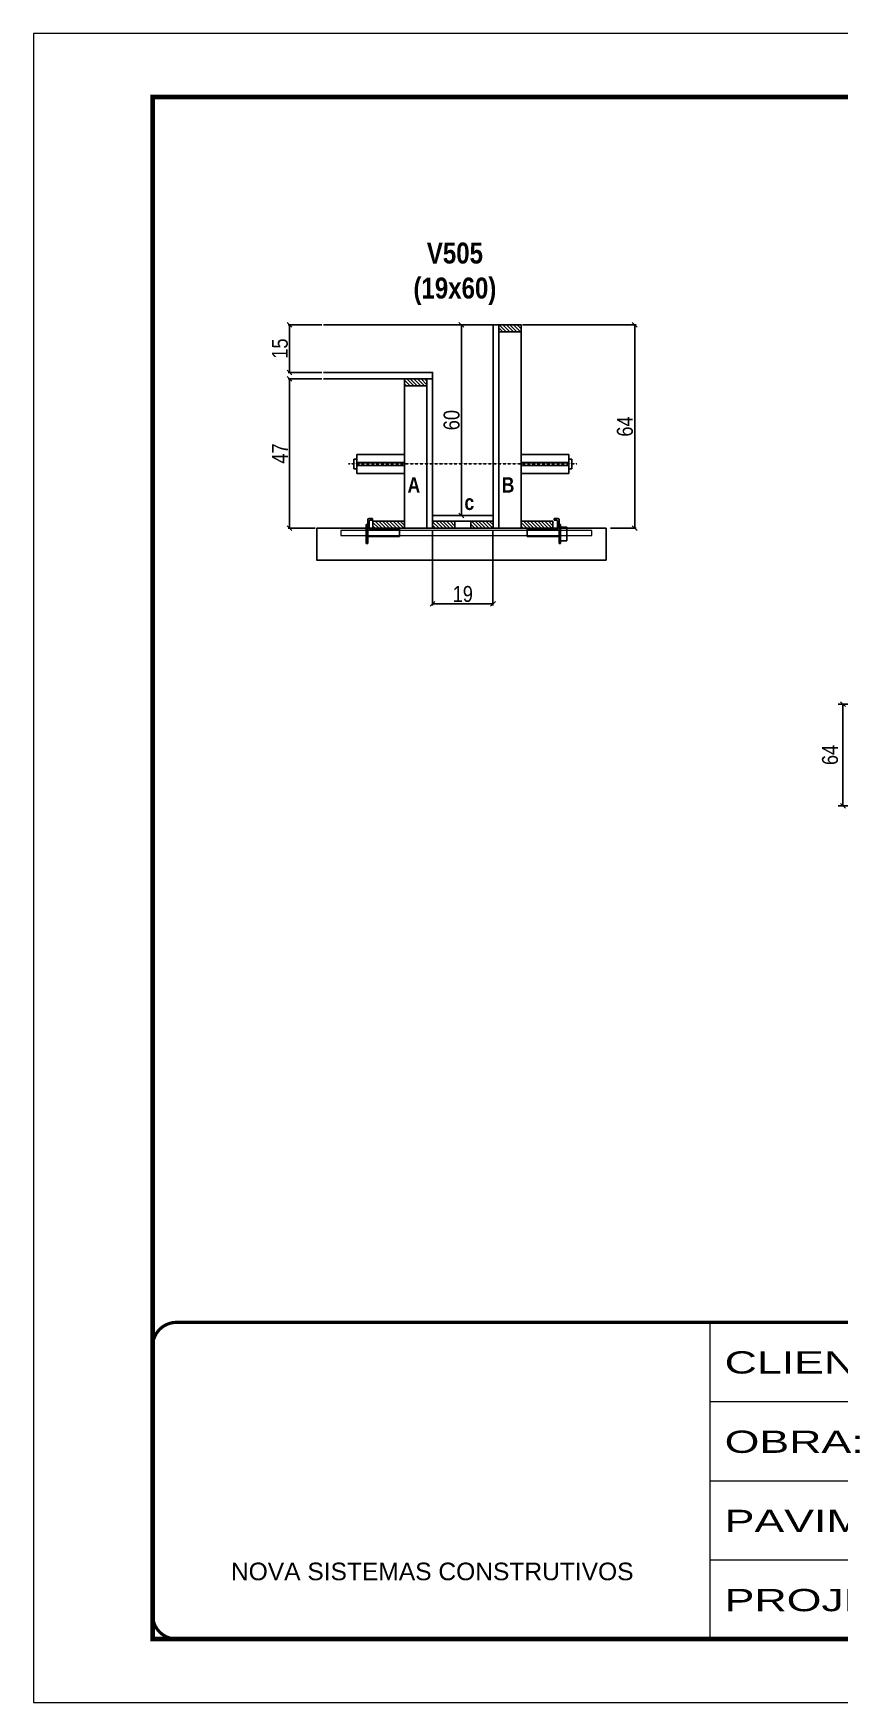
# Model space of a CAD drawing. Extents: x 3309 to 9590, y -2522 to 14608.
# Drawn here: x 6493 to 7000, y 12409 to 13459 of the extents above; entities that cross this region are included whole.
import ezdxf

# ---------------------------------------------------------------- set-up
doc = ezdxf.new("R2010")
doc.units = 0
for name, pattern in [('CONTINUO', [0]), ('DASHED', [0.75, 0.5, -0.25]), ('HIDDEN', [0.375, 0.25, -0.125])]:
    doc.linetypes.add(name, pattern=pattern)
for name, color, linetype in [('barrote', 251, 'Continuous'), ('COTA', 241, 'Continuous'), ('detalhes', 4, 'Continuous'), ('NOMENCLATURA', 7, 'Continuous'), ('Painéis', 200, 'Continuous'), ('presilha', 1, 'Continuous'), ('SARR_2.2x10', 60, 'Continuous'), ('SARR_2.2x7', 40, 'Continuous'), ('SARR_3.5x7', 81, 'Continuous'), ('TENSOR', 3, 'Continuous')]:
    doc.layers.add(name, color=color, linetype=linetype)
for name, color, linetype, lineweight in [('CONCRETO', 251, 'Continuous', 25), ('Folhas', 255, 'Continuous', 9), ('SARRAFO DE PRESSAO', 251, 'DASHED', 9), ('SCO-___-LAJ', 2, 'Continuous', 0)]:
    doc.layers.add(name, color=color, linetype=linetype, lineweight=lineweight)
doc.styles.add('ARIAL', font='arial.ttf')
doc.styles.add('COTA TECNICA', font='techl___.ttf', dxfattribs={"height": 10})
doc.styles.add('COTA TECNICA 2X', font='techl___.ttf', dxfattribs={"height": 10})
doc.styles.add('TECNICA', font='techb___.ttf', dxfattribs={"height": 10})
doc.styles.add('Tecnologia', font='')
doc.styles.get('Tecnologia').set_extended_font_data('Forgotten Futurist')
doc.dimstyles.new('PAINEL', dxfattribs={"dimtxt": 10, "dimasz": 3, "dimexe": 3, "dimexo": 3, "dimgap": 3, "dimtad": 1, "dimdec": 1, "dimzin": 12, "dimdsep": 46, "dimtxsty": 'COTA TECNICA', "dimblk1": 'OBLIQUE', "dimblk2": 'OBLIQUE', "dimsah": 1, "dimcen": 0.9, "dimclrd": 4, "dimclre": 4, "dimclrt": 240, "dimadec": 1, "dimazin": 3, "dimtfac": 1, "dimtdec": 1, "dimtmove": 0, "dimatfit": 3, "dimfxl": 1, "dimtolj": 1, "dimtzin": 12, "dimarcsym": 0})
doc.dimstyles.new('SECAO', dxfattribs={"dimscale": 0.333333, "dimtxt": 5, "dimasz": 9, "dimexe": 3, "dimexo": 3, "dimgap": 3, "dimtad": 1, "dimdec": 1, "dimlfac": 0.5, "dimzin": 12, "dimdsep": 46, "dimtxsty": 'COTA TECNICA 2X', "dimblk1": 'OBLIQUE', "dimblk2": 'OBLIQUE', "dimsah": 1, "dimcen": 0.9, "dimclrd": 4, "dimclre": 4, "dimclrt": 240, "dimadec": 1, "dimazin": 3, "dimtfac": 1, "dimtdec": 1, "dimtmove": 0, "dimatfit": 3, "dimfxl": 1, "dimtolj": 1, "dimtzin": 12, "dimarcsym": 0})
pattern_1 = [(135, (39979.4781, -110364.1634), (-1.122532015, -1.122532015), [])]

# ---------------------------------------------------------------- blocks, each defined once
blk = doc.blocks.new('9999999999')
at = {"color": 30, "linetype": 'CONTINUO'}
for p, q in [((98564.6, 34230.2), (98564.6, 34429.4)), ((98564.6, 34379.6), (99584, 34379.6)), ((98564.6, 34329.8), (99488, 34329.8)), ((98564.6, 34280), (99488, 34280))]:
    blk.add_line(p, q, dxfattribs=at)
at = {"color": 30, "linetype": 'CONTINUO', "const_width": 2}
blk.add_lwpolyline([(99584, 34230.2), (99584, 34414.4, 0.414214), (99569, 34429.4), (98229, 34429.4, 0.414214), (98214, 34414.4), (98214, 34245.2, 0.414214), (98229, 34230.2), (99584, 34230.2)], format="xyb", dxfattribs=at)
at = {"layer": 'Folhas'}
blk.add_lwpolyline([(98139, 34190.2), (99624, 34190.2), (99624, 35240.2), (98139, 35240.2)], close=True, dxfattribs=at)
at = {"layer": 'Folhas', "color": 30, "const_width": 3}
blk.add_lwpolyline([(98214, 34230.2), (99584, 34230.2), (99584, 35200.2), (98214, 35200.2)], close=True, dxfattribs=at)
at = {"color": 7, "linetype": 'Continuous', "ltscale": 5, "style": 'ARIAL'}
blk.add_text('NOVA SISTEMAS CONSTRUTIVOS', height=11.059, dxfattribs=at).set_placement((98263.2, 34267.2))
at = {"layer": 'Folhas', "color": 7, "style": 'Tecnologia', "width": 1.5}
for s, p in [('CLIENTE:', (98573.7, 34397.2)), ('OBRA:', (98573.7, 34347.3)), ('PAVIMENTO:', (98573.7, 34297.5)), ('PROJETO:', (98573.7, 34247.7))]:
    blk.add_text(s, height=14, dxfattribs=at).set_placement(p)
blk = doc.blocks.new('_Oblique')
at = {"color": 0, "linetype": 'ByBlock', "lineweight": -2}
blk.add_line((-0.5, -0.5), (0.5, 0.5), dxfattribs=at)
blk = doc.blocks.new('*D34')
at = {"layer": 'COTA', "color": 4, "lineweight": -2, "transparency": 16777216}
for p, q in [((6743.9, 13147), (6743.9, 13099.5)), ((6781.9, 13147), (6781.9, 13099.5)), ((6743.9, 13100.5), (6781.9, 13100.5))]:
    blk.add_line(p, q, dxfattribs=at)
at = {"layer": 'Defpoints', "color": 0, "transparency": 16777216}
for p in [(6743.9, 13148), (6781.9, 13148), (6781.9, 13100.5)]:
    blk.add_point(p, dxfattribs=at)
at = {"layer": 'COTA', "color": 4, "lineweight": -2, "transparency": 16777216, "xscale": 3, "yscale": 3, "zscale": 3, "rotation": 180}
blk.add_blockref('_Oblique', (6743.9, 13100.5), dxfattribs=at)
at = {"layer": 'COTA', "color": 4, "lineweight": -2, "transparency": 16777216, "xscale": 3, "yscale": 3, "zscale": 3}
blk.add_blockref('_Oblique', (6781.9, 13100.5), dxfattribs=at)
at = {"layer": 'COTA', "color": 240, "transparency": 16777216, "insert": (6762.9, 13106.6), "char_height": 10, "attachment_point": 5, "style": 'COTA TECNICA 2X'}
blk.add_mtext('\\A1;19', dxfattribs=at)
blk = doc.blocks.new('PRESILHA METÁLICA 1')
at = {"layer": 'presilha'}
for p, q in [((7.5, 10.6), (7.5, 19.9)), ((12, 21), (8.6, 21)), ((9, 11.6), (9, 18.9)), ((12, 19.5), (9.6, 19.5)), ((12, 21), (12, 19.5)), ((0, 13), (6, 13)), ((0, 13), (0, 0)), ((6, 0), (0, 0)), ((6, 15.5), (7.5, 15.5)), ((6, -2.5), (6, 15.5)), ((6, 13), (6, 0)), ((7.5, 15.5), (7.5, -2.5)), ((37.5, 4.1), (7.5, 4.1)), ((37.5, 11), (9.6, 11)), ((37.5, 11), (37.5, 4.1)), ((7.5, -2.5), (6, -2.5))]:
    blk.add_line(p, q, dxfattribs=at)
for centre, radius, start, end in [((8.6, 19.9), 1.14, 90, 180), ((9.6, 18.9), 0.57, 90, 180), ((9.6, 11.6), 0.57, 180, 270)]:
    blk.add_arc(centre, radius, start, end, dxfattribs=at)
blk = doc.blocks.new('PRESILHA METÁLICA 2')
at = {"layer": 'presilha'}
for p, q in [((-5.2, 23.5), (-5.2, 22)), ((-5.2, 23.5), (-1.9, 23.5)), ((-5.2, 22), (-2.8, 22)), ((-2.2, 14.1), (-2.2, 21.4)), ((0.8, 18), (-0.8, 18)), ((-0.8, 18), (-0.8, 0)), ((-0.8, 14.6), (-0.8, 22.4)), ((0.8, 0), (0.8, 18)), ((-30.8, 13.5), (-30.8, 6.6)), ((-30.8, 13.5), (-2.8, 13.5)), ((-30.8, 6.6), (-0.8, 6.6)), ((-0.8, 0), (0.8, 0))]:
    blk.add_line(p, q, dxfattribs=at)
for centre, radius, start, end in [((-2.8, 21.4), 0.57, 0, 90), ((-1.9, 22.4), 1.14, 0, 90), ((-2.8, 14.1), 0.57, 270, 0)]:
    blk.add_arc(centre, radius, start, end, dxfattribs=at)
blk = doc.blocks.new('*D35')
at = {"layer": 'COTA', "color": 4, "lineweight": -2, "transparency": 16777216}
for p, q in [((6800.5, 13276), (6872, 13276)), ((6871, 13276), (6871, 13148)), ((6855.8, 13148), (6872, 13148))]:
    blk.add_line(p, q, dxfattribs=at)
at = {"layer": 'Defpoints', "color": 0, "transparency": 16777216}
for p in [(6799.5, 13276), (6854.8, 13148), (6871, 13148)]:
    blk.add_point(p, dxfattribs=at)
at = {"layer": 'COTA', "color": 4, "lineweight": -2, "transparency": 16777216, "xscale": 3, "yscale": 3, "zscale": 3}
for p, rotation in [((6871, 13276), 90), ((6871, 13148), 270)]:
    blk.add_blockref('_Oblique', p, dxfattribs=dict(at, rotation=rotation))
at = {"layer": 'COTA', "color": 240, "transparency": 16777216, "insert": (6864.9, 13212), "char_height": 10, "attachment_point": 5, "rotation": 90, "style": 'COTA TECNICA 2X'}
blk.add_mtext('\\A1;64', dxfattribs=at)
blk = doc.blocks.new('*D36')
at = {"layer": 'COTA', "color": 4, "lineweight": -2, "transparency": 16777216}
for p, q in [((6674.2, 13242), (6653, 13242)), ((6654, 13242), (6654, 13148)), ((6670.1, 13148), (6653, 13148))]:
    blk.add_line(p, q, dxfattribs=at)
at = {"layer": 'Defpoints', "color": 0, "transparency": 16777216}
for p in [(6675.2, 13242), (6654, 13148), (6671.1, 13148)]:
    blk.add_point(p, dxfattribs=at)
at = {"layer": 'COTA', "color": 4, "lineweight": -2, "transparency": 16777216, "xscale": 3, "yscale": 3, "zscale": 3}
for p, rotation in [((6654, 13242), 90), ((6654, 13148), 270)]:
    blk.add_blockref('_Oblique', p, dxfattribs=dict(at, rotation=rotation))
at = {"layer": 'COTA', "color": 240, "transparency": 16777216, "insert": (6647.9, 13195), "char_height": 10, "attachment_point": 5, "rotation": 90, "style": 'COTA TECNICA 2X'}
blk.add_mtext('\\A1;47', dxfattribs=at)
blk = doc.blocks.new('*D37')
at = {"layer": 'COTA', "color": 4, "lineweight": -2, "transparency": 16777216}
for p, q in [((6744.9, 13276), (6763, 13276)), ((6762, 13156), (6762, 13276)), ((6744.9, 13156), (6763, 13156))]:
    blk.add_line(p, q, dxfattribs=at)
at = {"layer": 'Defpoints', "color": 0, "transparency": 16777216}
for p in [(6743.9, 13276), (6762, 13276), (6743.9, 13156)]:
    blk.add_point(p, dxfattribs=at)
at = {"layer": 'COTA', "color": 4, "lineweight": -2, "transparency": 16777216, "xscale": 3, "yscale": 3, "zscale": 3}
for p, rotation in [((6762, 13276), 90), ((6762, 13156), 270)]:
    blk.add_blockref('_Oblique', p, dxfattribs=dict(at, rotation=rotation))
at = {"layer": 'COTA', "color": 240, "transparency": 16777216, "insert": (6755.9, 13216), "char_height": 10, "attachment_point": 5, "rotation": 90, "style": 'COTA TECNICA 2X'}
blk.add_mtext('\\A1;60', dxfattribs=at)
blk = doc.blocks.new('*D38')
at = {"layer": 'COTA', "color": 4, "lineweight": -2, "transparency": 16777216}
for p, q in [((6674.2, 13276), (6653, 13276)), ((6654, 13246), (6654, 13276)), ((6674.2, 13246), (6653, 13246))]:
    blk.add_line(p, q, dxfattribs=at)
at = {"layer": 'Defpoints', "color": 0, "transparency": 16777216}
for p in [(6654, 13276), (6675.2, 13276), (6675.2, 13246)]:
    blk.add_point(p, dxfattribs=at)
at = {"layer": 'COTA', "color": 4, "lineweight": -2, "transparency": 16777216, "xscale": 3, "yscale": 3, "zscale": 3}
for p, rotation in [((6654, 13276), 90), ((6654, 13246), 270)]:
    blk.add_blockref('_Oblique', p, dxfattribs=dict(at, rotation=rotation))
at = {"layer": 'COTA', "color": 240, "transparency": 16777216, "insert": (6647.9, 13261), "char_height": 10, "attachment_point": 5, "rotation": 90, "style": 'COTA TECNICA 2X'}
blk.add_mtext('\\A1;15', dxfattribs=at)
blk = doc.blocks.new('*D333')
at = {"layer": 'COTA', "color": 4, "lineweight": -2, "transparency": 16777216}
for p, q in [((7047.2, 13037.4), (6999, 13037.4)), ((7002, 12973.4), (7002, 13037.4)), ((7047.2, 12973.4), (6999, 12973.4))]:
    blk.add_line(p, q, dxfattribs=at)
at = {"layer": 'Defpoints', "color": 0, "transparency": 16777216}
for p in [(7002, 13037.4), (7050.2, 13037.4), (7050.2, 12973.4)]:
    blk.add_point(p, dxfattribs=at)
at = {"layer": 'COTA', "color": 4, "lineweight": -2, "transparency": 16777216, "xscale": 3, "yscale": 3, "zscale": 3}
for p, rotation in [((7002, 13037.4), 90), ((7002, 12973.4), 270)]:
    blk.add_blockref('_Oblique', p, dxfattribs=dict(at, rotation=rotation))
at = {"layer": 'COTA', "color": 240, "transparency": 16777216, "insert": (6993.9, 13005.4), "char_height": 10, "attachment_point": 5, "rotation": 90, "style": 'COTA TECNICA'}
blk.add_mtext('\\A1;64', dxfattribs=at)

msp = doc.modelspace()

# ---------------------------------------------------------------- hatches: boundary and pattern name
at = {"layer": 'SARR_2.2x10'}
h = msp.add_hatch(dxfattribs=at)
h.set_pattern_fill('ANSI31', color=256, scale=0.5, angle=90)
h.set_pattern_definition([(135, (39993.0781, -110364.1634), (-1.122532015, -1.122532015), [])])
h.paths.add_polyline_path([(6726.34, 13152.41), (6726.34, 13148.01), (6706.34, 13148.01), (6706.34, 13152.41)])
h = msp.add_hatch(dxfattribs=at)
h.set_pattern_fill('ANSI31', color=256, scale=0.5, angle=90)
h.set_pattern_definition([(135, (39899.8781, -110364.1634), (-1.122532015, -1.122532015), [])])
h.paths.add_polyline_path([(6819.54, 13152.41), (6819.54, 13148.01), (6799.54, 13148.01), (6799.54, 13152.41)])
at = {"layer": 'SARR_2.2x7'}
h = msp.add_hatch(dxfattribs=at)
h.set_pattern_fill('ANSI31', color=256, scale=0.5, angle=90)
h.set_pattern_definition([(135, (39913.8781, -110240.5634), (-1.122532015, -1.122532015), [])])
h.paths.add_polyline_path([(6785.54, 13276.01), (6785.54, 13271.61), (6799.54, 13271.61), (6799.54, 13276.01)])
h = msp.add_hatch(dxfattribs=at)
h.set_pattern_fill('ANSI31', color=256, scale=0.5, angle=90)
h.set_pattern_definition([(135, (39893.8781, -110274.5634), (-1.122532015, -1.122532015), [])])
h.paths.add_polyline_path([(6740.34, 13242.01), (6740.34, 13237.61), (6726.34, 13237.61), (6726.34, 13242.01)])
h = msp.add_hatch(dxfattribs=at)
h.set_pattern_fill('ANSI31', color=256, scale=0.5, angle=90)
h.set_pattern_definition(pattern_1)
h.paths.add_polyline_path([(6757.94, 13152.41), (6757.94, 13148.01), (6743.94, 13148.01), (6743.94, 13152.41)])
h = msp.add_hatch(dxfattribs=at)
h.set_pattern_fill('ANSI31', color=256, scale=0.5, angle=90)
h.set_pattern_definition(pattern_1)
h.paths.add_polyline_path([(6767.94, 13148.01), (6767.94, 13152.41), (6781.94, 13152.41), (6781.94, 13148.01)])

# ---------------------------------------------------------------- linework, layer by layer
at = {"ltscale": 3}
for p, q in [((6694.34, 13191.46), (6694.34, 13185.46)), ((6694.34, 13191.46), (6696.34, 13191.46)), ((6696.34, 13194.46), (6696.34, 13182.46)), ((6696.34, 13194.46), (6726.34, 13194.46)), ((6726.34, 13189.46), (6696.34, 13189.46)), ((6829.54, 13194.46), (6799.54, 13194.46)), ((6799.54, 13189.46), (6829.54, 13189.46)), ((6829.54, 13194.46), (6829.54, 13182.46)), ((6829.54, 13191.46), (6831.54, 13191.46)), ((6831.54, 13191.46), (6831.54, 13185.46)), ((6696.34, 13185.46), (6694.34, 13185.46)), ((6726.34, 13187.46), (6696.34, 13187.46)), ((6696.34, 13182.46), (6726.34, 13182.46)), ((6799.54, 13187.46), (6829.54, 13187.46)), ((6829.54, 13182.46), (6799.54, 13182.46)), ((6829.54, 13185.46), (6831.54, 13185.46))]:
    msp.add_line(p, q, dxfattribs=at)
at = {"layer": 'barrote'}
msp.add_lwpolyline([(6852.99, 13128.01), (6671.08, 13128.01), (6671.08, 13148.01), (6852.99, 13148.01)], close=True, dxfattribs=at)
at = {"layer": 'CONCRETO', "linetype": 'Continuous'}
msp.add_line((6675.24, 13276.01), (6781.94, 13276.01), dxfattribs=at)
at = {"layer": 'detalhes', "color": 250}
msp.add_line((6852.99, 13128.01), (6852.99, 13148.01), dxfattribs=at)
at = {"layer": 'Painéis', "linetype": 'Continuous'}
for points in [[(6785.54, 13148.01), (6785.54, 13276.01), (6781.94, 13276.01), (6781.94, 13148.01)], [(6740.34, 13148.01), (6740.34, 13242.01), (6743.94, 13242.01), (6743.94, 13148.01)], [(6743.94, 13156.01), (6781.94, 13156.01), (6781.94, 13152.41), (6743.94, 13152.41)]]:
    msp.add_lwpolyline(points, close=True, dxfattribs=at)
at = {"layer": 'Painéis', "linetype": 'Continuous', "elevation": 0}
msp.add_lwpolyline([(6675.24, 13242.01), (6743.94, 13242.01), (6743.94, 13246.01), (6675.24, 13246.01)], dxfattribs=at)
at = {"layer": 'SARR_2.2x10'}
for points in [[(6726.34, 13152.41), (6706.34, 13152.41), (6706.34, 13148.01), (6726.34, 13148.01)], [(6819.54, 13152.41), (6799.54, 13152.41), (6799.54, 13148.01), (6819.54, 13148.01)]]:
    msp.add_lwpolyline(points, close=True, dxfattribs=at)
at = {"layer": 'SARR_2.2x7', "elevation": 0}
for points in [[(6799.54, 13276.01), (6785.54, 13276.01), (6785.54, 13271.61), (6799.54, 13271.61)], [(6726.34, 13242.01), (6740.34, 13242.01), (6740.34, 13237.61), (6726.34, 13237.61)]]:
    msp.add_lwpolyline(points, close=True, dxfattribs=at)
at = {"layer": 'SARR_2.2x7'}
for points in [[(6743.94, 13152.41), (6757.94, 13152.41), (6757.94, 13148.01), (6743.94, 13148.01)], [(6781.94, 13152.41), (6767.94, 13152.41), (6767.94, 13148.01), (6781.94, 13148.01)]]:
    msp.add_lwpolyline(points, close=True, dxfattribs=at)
at = {"layer": 'SARR_3.5x7'}
for points in [[(6785.54, 13271.61), (6799.54, 13271.61), (6799.54, 13148.01), (6785.54, 13148.01)], [(6740.34, 13237.61), (6726.34, 13237.61), (6726.34, 13148.01), (6740.34, 13148.01)]]:
    msp.add_lwpolyline(points, close=True, dxfattribs=at)
at = {"layer": 'SCO-___-LAJ', "color": 1}
msp.add_lwpolyline([(6843.99, 13146.67), (6686.16, 13146.67), (6686.16, 13143.47), (6843.99, 13143.47)], close=True, dxfattribs=at)
at = {"layer": 'TENSOR', "linetype": 'HIDDEN', "ltscale": 0.5}
msp.add_line((6834.54, 13188.46), (6691.04, 13188.46), dxfattribs=at)

# ---------------------------------------------------------------- block references
at = {"layer": 'presilha', "xscale": -0.6666666666666666, "yscale": 0.6666666666666666, "zscale": 0.6666666666666666}
for name, p in [('PRESILHA METÁLICA 2', (6702.66, 13138.37)), ('PRESILHA METÁLICA 1', (6828.41, 13140.04))]:
    msp.add_blockref(name, p, dxfattribs=at)
at = {"layer": 'SARRAFO DE PRESSAO', "color": 6, "linetype": 'ByBlock'}
msp.add_blockref('9999999999', (-91646.11, -21780.92), dxfattribs=at)

# ---------------------------------------------------------------- texts
at = {"layer": 'detalhes', "style": 'TECNICA'}
for s, p in [('A', (6728.17, 13170.43)), ('B', (6787.41, 13170.44)), ('c', (6763.95, 13159.48))]:
    msp.add_text(s, height=9.6, dxfattribs=at).set_placement(p)
at = {"layer": 'NOMENCLATURA', "insert": (6757.94, 13327.7), "char_height": 13.2, "attachment_point": 2, "style": 'TECNICA'}
msp.add_mtext_dynamic_manual_height_columns('V505\\P(19x60)', width=300.2766, gutter_width=1, heights=[0], dxfattribs=at)

# ---------------------------------------------------------------- dimensions: what is measured, and where the dimension line sits
at = {"layer": 'COTA'}
for base, p1, p2, dimstyle, picture, middle in [((6654.02, 13276.01), (6675.24, 13246.01), (6675.24, 13276.01), 'SECAO', '*D38', (6647.91, 13261.01)), ((6870.99, 13148.01, 0), (6799.54, 13276.01), (6854.75, 13148.01, 0), 'SECAO', '*D35', (6864.88, 13212.01, 0)), ((6654.02, 13148.01, 0), (6675.24, 13242.01), (6671.13, 13148.01, 0), 'SECAO', '*D36', (6647.95, 13195.01, 0)), ((7002.05, 13037.45), (7050.19, 12973.45), (7050.19, 13037.45), 'PAINEL', '*D333', (6993.94, 13005.45))]:
    dim = msp.add_linear_dim(base=base, p1=p1, p2=p2, angle=90, dimstyle=dimstyle, dxfattribs=at)
    dim.commit()
    dim.dimension.update_dxf_attribs({"geometry": picture, "text_midpoint": middle})
for base, p1, p2, angle, picture, middle in [((6762.04, 13276.01), (6743.94, 13156.01), (6743.94, 13276.01), 90, '*D37', (6762.04, 13216.01)), ((6781.94, 13100.53), (6743.94, 13148.01), (6781.94, 13148.01), 0, '*D34', (6762.94, 13100.53))]:
    dim = msp.add_linear_dim(base=base, p1=p1, p2=p2, angle=angle, dimstyle='SECAO', dxfattribs=at)
    dim.commit()
    dim.dimension.update_dxf_attribs({"geometry": picture, "text_midpoint": middle, "dimtype": 160})

doc.saveas('drawing.dxf')
